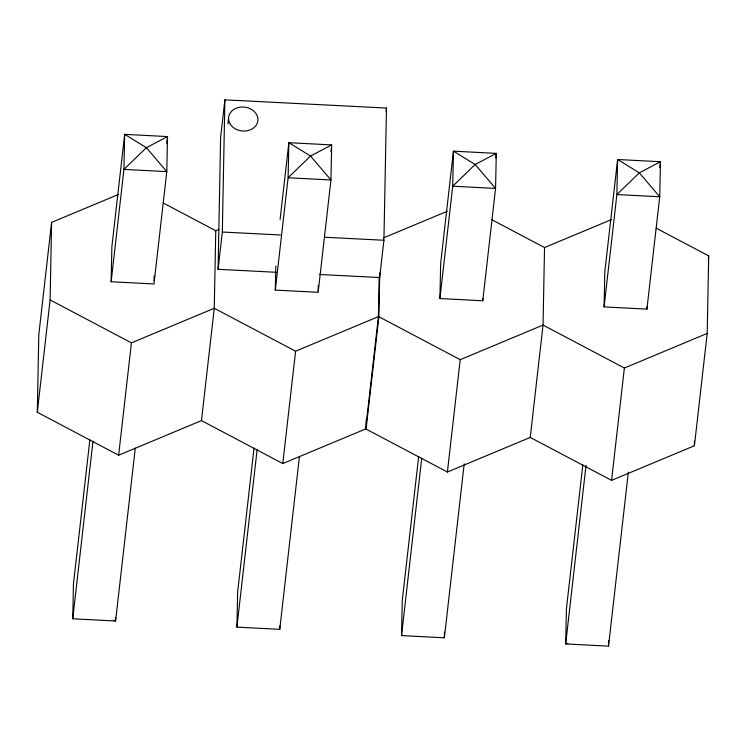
<?xml version="1.0" encoding="UTF-8"?>
<svg xmlns="http://www.w3.org/2000/svg" width="746" height="746" viewBox="0 0 746 746"><rect width="100%" height="100%" fill="white"/><g stroke="black" fill="none" stroke-linecap="round" stroke-linejoin="round"><path stroke-width="1.12" d="M379.182 277.27L378.427 316.621L365.624 428.969L282.799 463.555L201.467 420.613L118.633 455.209L37.3 412.268L38.801 334.74L51.595 222.392L118.502 194.445M37.3 412.268L50.103 299.92L51.595 222.392M163.253 203.015L215.762 230.738L214.261 308.275L201.467 420.613M276.207 272.281L218.074 269.325L220.63 137.124L224.882 99.843L386.475 108.058L383.92 240.249L379.677 277.54L319.223 274.463M218.074 269.325L222.327 232.034L224.882 99.843M365.624 428.969L365.671 426.647M656.191 228.173L708.7 255.887L707.199 333.425L694.405 445.772L611.571 480.368L530.238 437.426L447.404 472.022L366.072 429.081L366.118 426.759M366.165 424.446L366.258 419.821M366.072 429.081L378.875 316.733L379.761 272.905M492.034 219.818L544.533 247.541L543.041 325.079L530.238 437.426M694.405 445.772L694.489 441.147M135.278 448.169L115.583 621.008L72.744 618.779L73.472 583.736L89.884 439.702M111.145 281.736L111.872 246.693L124.675 134.345L167.524 136.574L166.787 171.617L153.984 283.965L111.145 281.736L123.939 169.389L124.675 134.345L146.384 147.68L166.787 171.617L123.939 169.389L146.384 147.68L167.524 136.574M115.658 617.613L115.583 621.008L113.476 620.224M154.058 280.571L154.152 276.048M299.444 456.515L279.75 629.354L236.902 627.125L237.638 592.082L254.05 448.048M280.086 219.501L288.842 142.691L331.681 144.92L330.954 179.963L318.15 292.311L275.302 290.091L275.806 265.996M279.75 629.354L279.815 625.959M318.169 291.182L318.29 285.531M464.189 463.816L444.364 637.811L401.516 635.592L402.253 600.539L418.665 456.505M439.916 298.549L440.653 263.497L453.447 151.158L496.295 153.378L495.558 188.43L482.765 300.769L439.916 298.549L452.719 186.202L453.447 151.158L475.155 164.493L495.558 188.43L452.719 186.202L475.155 164.493L496.295 153.378L495.773 157.965M444.364 637.811L444.476 632.16M482.765 300.769L482.811 298.512M604.083 306.895L604.81 271.852L617.613 159.504L660.462 161.723L659.725 196.776L646.922 309.124L604.083 306.895L616.877 194.547L617.613 159.504L639.322 172.839L659.725 196.776L616.877 194.547L639.322 172.839L660.462 161.723L659.809 167.458M582.822 464.851L566.41 608.885L565.682 643.938L608.522 646.157L608.643 640.506M646.922 309.124L646.968 306.858M72.744 618.779L92.961 441.334M118.633 455.209L131.436 342.862L214.261 308.275L295.593 351.207L378.427 316.621M166.74 143.446L167.263 138.868M227.912 123.948L228.556 118.288M236.902 627.125L257.118 449.679M275.302 290.091L288.105 177.744L288.842 142.691L310.55 156.026L330.954 179.963L288.105 177.744L310.55 156.026L331.681 144.92M282.799 463.555L295.593 351.207M330.898 151.802L331.289 148.361M386.092 111.443L386.475 108.058M401.516 635.592L421.732 458.137M447.404 472.022L460.207 359.675L543.041 325.079L624.374 368.02L707.199 333.425M586.03 465.336L565.682 643.938L567.865 643.313M611.571 480.368L624.374 368.02M608.522 646.157L628.346 472.171M708.308 259.328L708.7 255.887M215.762 230.738L218.951 229.404M383.556 237.862L447.274 211.258M544.533 247.541L611.44 219.604M222.327 232.034L280.449 234.99M324.631 237.237L383.92 240.249M378.875 316.733L460.207 359.675M50.103 299.92L131.436 342.862M230.411 124.395A14.715 11.992 6.5 0 0 255.841 125.692A14.715 11.992 6.5 0 0 243.476 107.023A14.715 11.992 6.5 0 0 230.411 124.395"/></g></svg>
